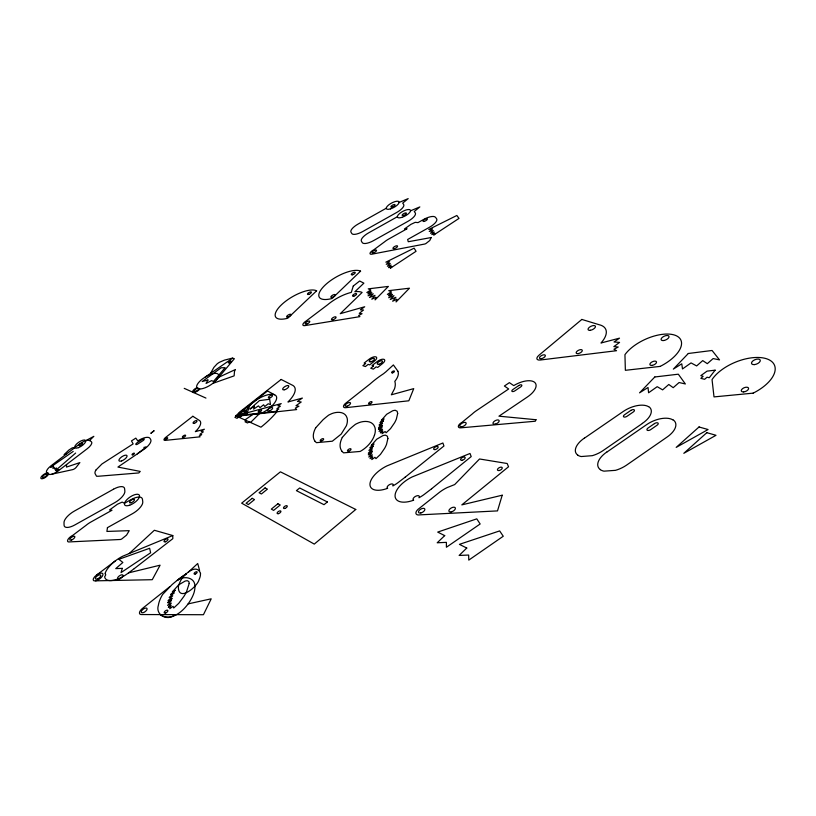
<?xml version="1.0" encoding="UTF-8"?>
<svg xmlns="http://www.w3.org/2000/svg" width="816" height="816" viewBox="0 0 816 816"><rect width="100%" height="100%" fill="white"/><g stroke="black" fill="none" stroke-linecap="round" stroke-linejoin="round"><path stroke-width="1.22" d="M66.575 464.508L66.463 467.089L79.866 462.601L76.133 467.374A3.009 1.122 -34.2 0 1 72.634 469.639L50.806 474.412A8.956 3.274 -34.3 0 1 48.521 474.147M249.706 405.583L246.575 414.63A17.493 7.089 -31.6 0 1 258.162 398.871A17.493 7.089 -31.6 0 1 276.542 396.831A17.493 7.089 -31.6 0 1 262.171 412.896M374.401 435.438C371.912 442.323 366.496 447.892 360.182 451.442L343.597 452.849L342.016 451.432M342.261 437.458L349.758 429.073A58.364 26.724 -30.2 0 1 355.47 424.31A13.413 5.987 -30.5 0 1 357.255 423.433C362.896 420.515 372.524 419.985 374.881 427.329A41.626 18.697 -31 0 1 374.411 435.428M210.528 373.412L213.904 367.363L217.056 363.946A7.201 2.683 -31.6 0 1 219.473 362.273L224.38 360.142L232.448 358.102L234.376 358.714L216.566 379.879M315.629 427.88L323.034 419.771A56.702 25.214 -30.5 0 1 328.624 415.16A13.046 5.661 -30.8 0 1 330.358 414.293C335.672 411.519 344.995 410.815 347.075 417.945A40.474 17.656 -31.2 0 1 346.382 425.738L341.21 434.071L332.326 441.211L316.455 442.67L314.986 441.313M46.838 472.974A8.935 3.264 -34.3 0 1 51.102 465.712L79.601 444.006A8.843 3.223 -33.8 0 1 89.515 440.538L93.85 436.336L85.792 440.671M129.203 553.534L154.346 530.267L172.788 535.551L172.829 538.672L134.273 568.619M188.486 572.036L197.707 563.509L199.604 570.496M706.911 432.592L683.808 453.319L716.02 435.295L706.809 432.684M699.128 426.89L676.189 447.392L708.094 429.532L699.026 426.982M75.653 453.064L55.447 470.618L56.508 468.017L54.59 469.088L54.57 467.65L52.887 468.404L53.621 466.303L50.541 467.17L73.216 451.421M431.552 488.804L471.199 456.593L470.016 453.472L412.172 476.932A21.91 10.781 -30.1 0 0 395.077 496.23A21.91 10.781 -30.1 0 0 413.692 500.167A3.499 1.744 -30.2 0 1 413.947 497.536A3.499 1.744 -30.2 0 1 418.047 495.659A3.499 1.744 -30.2 0 1 418.996 497.74A21.91 10.781 -30.1 0 0 425.544 493.405L431.613 488.753M405.103 477.238L443.945 445.995L442.894 442.996L386.835 465.946A21.328 10.21 -30.5 0 0 369.954 484.622A21.328 10.21 -30.5 0 0 387.702 488.284A3.407 1.652 -30.6 0 1 388.018 485.755A3.407 1.652 -30.6 0 1 391.996 483.929A3.407 1.652 -30.6 0 1 392.853 485.918A21.328 10.21 -30.5 0 0 399.238 481.705L405.164 477.197M169.616 586.837L143.024 607.991A6.161 2.825 -35.8 0 0 139.546 612.347A6.161 2.825 -35.8 0 0 141.382 614.54L203.429 614.723L211.211 598.811L188.159 603.881M253.684 401.931L267.526 390.976L274.543 394.75M239.455 417.476L244.372 413.61M236.456 416.119L234.896 417.343L237.038 418.322L238.609 417.088M253.878 401.788L240.261 412.406A3.611 1.459 -31.9 0 0 239.935 415.375L277.328 411.203L276.43 410.264L278.837 409L276.92 408.653L280.378 406.195L277.95 405.807L281.224 403.594L235.875 415.823M240.689 411.958L235.691 415.762L260.947 427.186A57.191 23.021 -32 0 0 277.328 411.203M96.992 574.76L115.24 560.949M137.312 453.89L146.135 447.056L143.861 447.372M172.788 535.551L122.89 556.145A20.267 8.741 -35.3 0 0 104.968 573.74A4.294 1.836 -35.6 0 1 104.652 576.698A20.267 8.741 -35.3 0 0 128.51 572.883L134.324 568.579M232.652 358.163L202.48 378.95A12.668 4.774 -31.9 0 0 197.268 388.304M642.447 423.433L602.83 450.748A20.053 10.333 -26 0 1 592.294 455.675L581.206 456.542A19.462 10.027 -26.1 0 1 577.738 455.134M606.89 452.064L646.619 424.646A20.39 10.618 -24.5 0 1 672.792 419.832M584.419 438.161L623.24 411.488A19.839 10.098 -25 0 1 648.526 406.674M386.213 208.264L358.153 224.023A10.373 3.58 -29 0 0 350.982 232.142L351.798 233.519A10.394 3.601 -29 0 0 362.763 231.52L396.668 212.486A10.424 3.601 -28.5 0 0 403.645 204.418L402.696 203.123L408.184 198.614L399.126 202.439M397.341 216.74L368.669 232.835A10.598 3.743 -28.9 0 0 361.406 241.169L362.273 242.607A10.628 3.764 -28.9 0 0 373.534 240.628L408.194 221.187A10.649 3.764 -28.4 0 0 415.252 212.884L414.253 211.538L419.832 206.917L410.56 210.803M218.994 377.155L235.447 369.515L234.478 371.413L234.131 375.87L212.823 383.387A12.668 4.774 -31.9 0 1 198.676 388.906M128.51 572.883L160.099 565.182L152.266 579.697L95.615 580.839M66.147 454.247L64.087 454.655L68.87 450.044L72.298 447.831L74.95 447.556M184.222 388.355L205.948 398.086M89.515 440.538L91.198 441.538A8.864 3.244 -33.8 0 1 87.281 448.688L58.477 470.699A8.956 3.274 -34.3 0 1 51.887 474.178M46.91 473.025L48.501 474.127M160.12 614.591C173.961 623.822 190.036 605.054 194.014 592.712A45.788 21.083 -35.6 0 0 194.902 586.123C195.116 577.912 185.099 575.739 179.183 579.37A14.423 6.64 -35.1 0 0 177.327 580.278A60.894 28.805 -35 0 1 186.272 573.862L184.885 574.78A59.731 28.244 -35 0 0 178.663 579.238A63.056 29.876 -35 0 0 171.992 584.695L162.608 594.476A42.799 20.002 -34.9 0 0 158.406 605.146C155.244 614.458 166.168 620.803 173.726 615.743A14.749 6.895 -35.4 0 0 175.991 614.642M397.912 371.209L393.383 364.936L385.611 372.065A11.353 4.865 -29.5 0 0 383.704 373.616L382.898 374.146A54.856 24.123 -29.4 0 0 370.087 383.969L346.198 402.849A5.488 2.366 -30.4 0 0 343.495 406.317A5.488 2.366 -30.4 0 0 345.79 407.674L408.836 400.789L413.743 388.62L391.323 394.811L394.505 388.824A39.78 17.207 -30.2 0 0 395.26 383.673A40.678 17.595 -30.2 0 0 394.791 381.388L396.127 379.613A24.194 10.373 -29.8 0 0 397.851 371.239M342.118 451.36A40.525 18.319 -30.2 0 1 342.312 437.447M205.255 377.043A12.668 4.774 -31.9 0 1 218.005 374.034A12.668 4.774 -31.9 0 1 212.823 383.387M199.747 388.997A4.355 1.642 -32.1 0 1 195.055 392.272A4.355 1.642 -32.1 0 1 192.709 391.262A4.355 1.642 -32.1 0 1 196.819 387.733M600.331 469.659A20.002 10.547 -25.6 0 0 603.962 471.158L615.468 470.342A20.604 10.863 -25.6 0 0 626.311 465.304L666.866 437.203A20.063 10.445 -24.5 0 0 672.925 419.74M600.382 469.618A19.819 10.455 -25.6 0 1 606.818 452.013M577.799 455.093A19.288 9.935 -26.1 0 1 584.348 438.121M648.659 406.582A19.523 9.935 -25 0 1 642.376 423.382M315.078 441.252A39.382 17.299 -30.5 0 1 315.67 427.859M58.732 469.71C56.549 473.188 55.682 469.292 58.732 469.71M200.522 573.413L200.399 575.392A28.499 13.076 -35.1 0 1 199.053 579.676C197.452 586.663 178.225 602.616 178.357 586.857A28.601 13.291 -34.6 0 1 179.775 582.583C182.09 575.8 196.462 562.153 200.522 573.413M397.678 413.447L396.382 419.016A49.256 21.971 -30.6 0 1 394.567 422.79L390.507 428.665L386.131 432.766L385.101 431.542L382.041 433.724L382.806 431.032L380.307 432.898L382.52 429.216L379.103 431.389L382.092 427.125L378.542 429.287L382.48 425.534L378.553 427.676L382.551 423.412L379.093 425.054L383.5 420.903L380.021 422.688L384.061 418.822L381.296 420.393L386.662 414.283L392.598 410.825A7.721 3.468 -29.8 0 1 395.25 410.285L397.147 411.254L397.678 413.447M387.896 438.529L386.529 444.353A50.327 22.909 -31 0 1 384.642 448.29L380.45 454.39L375.962 458.623L374.932 457.317L371.8 459.561L372.606 456.756L370.056 458.663L372.341 454.838L368.842 457.062L371.933 452.635L368.302 454.838L372.341 450.962L368.332 453.155L372.433 448.739L368.903 450.412L373.422 446.117L369.883 447.943L374.024 443.945L371.188 445.546L376.717 439.222L382.775 435.693A7.885 3.621 -30.2 0 1 385.468 435.163L387.386 436.213L387.896 438.529M189.2 583.45L186.487 591.875A52.969 24.072 -35.6 0 1 183.896 596.414L178.745 603.34L173.726 607.981L173.084 606.329L169.748 608.716L171.105 605.421L168.371 607.481L171.289 603.106L167.637 605.441L171.421 600.423L167.637 602.718L172.166 598.454L168.045 600.698L172.747 595.802L169.177 597.465L174.226 592.742L170.605 594.599L175.256 590.203L172.329 591.855L178.745 584.797L185.018 581.135A8.272 3.815 -35 0 1 187.578 580.757L188.914 581.726L189.2 583.45M107.437 527.646L106.906 531.43L129.234 530.665L126.531 535.143L121.706 538.999A3.682 1.54 -34.8 0 1 120.411 539.488L69.737 541.895A5.63 2.264 -35.2 0 1 67.789 539.845A5.63 2.264 -35.2 0 1 72.787 535.327L86.057 525.331A12.76 5.151 -34.9 0 1 90.821 522.056L111.976 510.255L109.548 509.969L117.494 504.186L122.186 502.105L124.522 503.248L130.937 499.667A12.709 5.192 -34.2 0 1 142.453 499.259L142.769 501.799A12.75 5.222 -34.3 0 1 132.478 513.682L107.437 527.646M396.749 299.309L396.086 301.93L409.459 288.201L388.722 290.659L391.323 291.761L387.365 294.403L391.619 293.097L388.467 295.78L392.506 294.474L388.712 297.748L393.995 295.688L390.232 299.462L395.862 297.33L392.669 301.216L396.749 299.309M375.799 297.33L375.085 299.89L388.375 286.426L368.261 288.854L370.739 289.945L366.843 292.526L370.994 291.251L367.883 293.882L371.821 292.597L368.067 295.81L373.228 293.791L369.485 297.493L374.993 295.392L371.81 299.197L375.799 297.33M122.288 568.354L121.033 572.597L150.623 552.799L149.634 548.281L118.861 559.307L122.859 562.469L115.76 568.609L122.288 568.354M254.49 406.266L253.633 409.122L258.427 405.889L259.998 407.633L263.629 404.767L264.761 406.511L268.24 403.777L270.473 404.583L269.678 399.269L259.457 400.605L249.9 409.102L254.49 406.266M502.207 495.21L497.505 510.898L419.852 514.855A6.426 3.254 -30.3 0 1 415.905 513.213A6.426 3.254 -30.3 0 1 419.24 508.399L438.59 493.017A22.603 11.475 -29.6 0 1 447.107 487.601L454.696 484.561L479.543 458.98L507.164 463.508L508.541 466.762L461.815 504.88L502.207 495.21M353.267 286.039L351.308 292.393A25.51 9.71 -29.7 0 0 327.583 304.807L306.163 320.994A5.233 1.979 -30.2 0 0 302.889 324.401A5.233 1.979 -30.2 0 0 305.031 325.584L359.927 316.639L358.622 315.527L362.039 313.711L359.234 313.385L363.508 310.029L360.356 309.805L364.701 306.765L340.262 313.691L362.11 292.454A25.51 9.71 -29.7 0 0 354.899 291.72L363.885 283.162L359.652 281L353.267 286.039M536 419.72L535.296 421.229L460.989 427.819A5.12 2.428 -28.6 0 1 458.357 426.176A5.12 2.428 -28.6 0 1 461.876 422.443L472.24 413.977A17.789 8.446 -28.2 0 1 476.309 410.744L508.664 388.977L504.4 386.019L509.388 382.643L513.733 385.611A17.758 8.364 -27.3 0 1 534.592 382.296A17.758 8.364 -27.3 0 1 527.401 396.984L498.964 416.18L536 419.72M431.215 237.527L429.757 240.526L425.921 243.545A3.131 1.163 -28.2 0 1 424.728 244.035L372.718 254.021A4.784 1.734 -28.9 0 1 370.036 253.195A4.784 1.734 -28.9 0 1 373.85 249.767L384.632 241.791A10.873 3.927 -28.7 0 1 388.6 239.108L407.062 228.745L404.44 228.99L410.968 224.329L415.222 222.34L418.006 222.605L423.616 219.463A10.894 3.927 -28.1 0 1 435.469 217.301L436.57 218.708A10.924 3.947 -28.1 0 1 429.461 227.266L407.653 239.486L408.255 241.74L431.215 237.527M95.86 470.128L95.35 471.148A12.016 4.59 -33.9 0 0 95.146 473.739L96.553 476.258L98.491 476.238L138.812 472.943L140.25 471.424L117.912 467.068L142.943 450.044A11.954 4.6 -33.3 0 0 150.705 439.538L150.062 438.437A11.934 4.58 -33.3 0 0 137.792 440.905L135.823 438.121L131.488 440.905L133.141 443.894L101.929 463.988L95.86 470.128M207.937 380.011L206.081 383.438L211.589 380.623L213.486 381.419L225.165 367.669L221.177 367.781L202.184 381.531L207.937 380.011M715.122 370.178L709.267 377.726L707.033 377.216L704.606 379.307L700.842 378.349L703.127 376.339L700.822 375.646L707.064 371.127L715.122 370.178M688.306 353.491L673.333 369.118L681.758 363.803L682.502 368.944L691.05 362.906L696.65 365.935L702.729 360.601L707.309 363.671L713.123 358.571L719.518 359.876L712.072 350.482L688.306 353.491M435.163 233.529L433.673 235.069L459.01 218.402L456.848 215.485L428.767 229.449L432.572 228.949L429.277 231.428L433.286 230.551L430.522 233.233L434.285 232.101L431.848 234.539L435.163 233.529M654.82 376.972L639.56 392.833L648.026 387.488L648.587 392.771L657.206 386.682L662.623 389.864L668.794 384.479L673.2 387.682L679.096 382.52L685.358 383.959L678.331 374.197L654.82 376.972M391.874 266.638L390.323 268.229L416.058 251.297L414.12 248.156L385.866 262.16L389.609 261.742L386.254 264.272L390.221 263.446L387.365 266.21L391.109 265.108L388.579 267.617L391.874 266.638M259.855 413.243L250.624 422.413L249.104 421.801L247.564 422.974L245.045 421.821L246.432 420.73L244.943 419.914L253.521 414.008L259.855 413.243M466.762 548.046L459.143 555.431L468.659 555.053L468.772 560.113L503.258 536.245L499.647 530.91L459.408 544.354L466.762 548.046M360.58 271.136L332.102 298.483A24.776 9.149 -29.6 0 1 324.87 285.314A24.776 9.149 -29.6 0 1 360.58 271.136M444.71 535.612L437.203 542.783L446.393 542.354L446.403 547.24L480.155 523.984L476.779 518.854L437.682 532.093L444.71 535.612M316.608 290.833L287.701 318.25A24.572 9.017 -30.2 0 1 281.551 304.725A24.572 9.017 -30.2 0 1 316.608 290.833M581.839 319.433L538.907 355.286A6.212 2.846 -26.7 0 0 540.11 360.04L616.539 350.707L613.948 349.248L618.232 347.024L613.867 346.616L619.558 342.404L614.06 341.965L619.497 338.161L600.994 342.995A30.314 13.892 -26 0 0 599.117 324.707L581.839 319.433M355.766 509.47L314.272 544.099L241.658 503.166L280.418 471.832L355.766 509.47M327.349 501.942L324.023 504.696L296.412 490.64L299.666 487.988L327.349 501.942M277.889 503.747L271.32 509.113L273.635 510.377L280.225 504.992L277.889 503.747M252.205 498.321L246.095 503.268L248.39 504.543L254.51 499.586L252.205 498.321M265.067 487.907L259.08 492.762L261.406 493.996L267.403 489.141L265.067 487.907M373.524 366.027L370.75 368.251L373.351 369.128L376.135 366.894L377.706 367.414L382.622 363.477A5.508 2.305 -29.6 0 0 383.908 359.315A5.508 2.305 -29.6 0 0 377.074 361.661L372.065 365.537L373.524 366.027M365.588 363.528L362.865 365.69L365.425 366.547L368.149 364.375L369.699 364.885L374.585 360.978A5.457 2.275 -29.7 0 0 375.89 356.867A5.457 2.275 -29.7 0 0 369.128 359.203L364.14 363.049L365.588 363.528M281.153 379.45L240.434 411.437A5.416 2.183 -31.9 0 0 239.955 415.885L296.687 409.581L295.28 408.153L298.931 406.235L295.973 405.725L301.196 402.002L297.452 401.421L302.389 398.075L287.946 401.972A26.275 10.679 -31.4 0 0 291.883 384.938L281.153 379.45M192.841 416.282L165.658 437.407A3.55 1.387 -33 0 0 165.097 440.385L200.073 436.835L199.328 435.877L201.674 434.632L199.93 434.265L203.347 431.848L201.134 431.409L204.367 429.226L195.35 431.644A17.167 6.742 -32.7 0 0 198.992 420.199L192.841 416.282M153.989 430.838L150.97 433.174L153.989 430.838M654.483 423.586L648.057 428.023A2.611 1.357 -24.7 0 0 647.292 430.267A2.611 1.357 -24.7 0 0 650.658 429.655L657.094 425.197A2.611 1.357 -24.5 0 0 657.859 422.963A2.611 1.357 -24.5 0 0 654.483 423.586M630.829 410.417L624.556 414.732A2.55 1.285 -25.2 0 0 623.761 416.894A2.55 1.285 -25.2 0 0 627.014 416.282L633.308 411.958A2.55 1.285 -25 0 0 634.093 409.795A2.55 1.285 -25 0 0 630.829 410.417M518.762 385.55L512.958 389.477A2.305 1.081 -27.5 0 0 512.071 391.415A2.305 1.081 -27.5 0 0 514.916 390.823L520.73 386.886A2.305 1.081 -27.3 0 0 521.608 384.958A2.305 1.081 -27.3 0 0 518.762 385.55M142.229 439.457L137.047 442.782A1.867 0.714 -33.3 0 0 135.833 444.414A1.867 0.714 -33.3 0 0 137.751 444.026L142.933 440.691A1.867 0.714 -33.2 0 0 144.146 439.069A1.867 0.714 -33.2 0 0 142.229 439.457M113.516 489.202L74.389 511.061A12.454 4.896 -34.9 0 0 64.005 522.577L64.066 525.127A12.495 4.927 -34.9 0 0 74.909 524.912L114.709 502.687A12.444 4.957 -34.3 0 0 124.868 491.171L124.613 488.723A12.403 4.927 -34.2 0 0 113.516 489.202M660.134 366.404L625.362 370.311L624.944 354.674A32.232 15.422 -24.5 0 1 674.689 335.111A32.232 15.422 -24.5 0 1 660.134 366.404M753.127 393.149L714.01 396.902L712.042 379.593A35.078 17.768 -22.5 0 1 766.591 358.775A35.078 17.768 -22.5 0 1 753.127 393.149M369.832 403.951A1.948 0.847 -30 0 0 372.004 401.86A1.948 0.847 -30 0 0 369.118 402.665A1.948 0.847 -30 0 0 369.832 403.951M392.567 372.841A1.601 0.683 -29.4 0 0 394.444 371.158A1.601 0.683 -29.4 0 0 392.098 371.749A1.601 0.683 -29.4 0 0 392.567 372.841M347.055 406.174A3.04 1.306 -30.4 0 0 350.482 402.9A3.04 1.306 -30.4 0 0 346.015 404.155A3.04 1.306 -30.4 0 0 347.055 406.174M348.718 451.217A2.02 0.918 -30.8 0 0 350.992 448.994A2.02 0.918 -30.8 0 0 348.014 449.789A2.02 0.918 -30.8 0 0 348.718 451.217M451.146 511.928A3.621 1.856 -29.6 0 0 455.328 507.919A3.621 1.856 -29.6 0 0 449.922 508.939A3.621 1.856 -29.6 0 0 451.146 511.928M499.188 470.516A2.652 1.336 -28.3 0 0 502.197 467.629A2.652 1.336 -28.3 0 0 498.168 468.435A2.652 1.336 -28.3 0 0 499.188 470.516M420.872 512.948A3.56 1.795 -30.3 0 0 424.769 508.929A3.56 1.795 -30.3 0 0 419.393 510.204A3.56 1.795 -30.3 0 0 420.872 512.948M462.203 460.244A2.56 1.255 -28.9 0 0 465.151 457.46A2.56 1.255 -28.9 0 0 461.305 458.255A2.56 1.255 -28.9 0 0 462.203 460.244M435.224 449.565A2.499 1.193 -29.3 0 0 438.131 446.862A2.499 1.193 -29.3 0 0 434.418 447.647A2.499 1.193 -29.3 0 0 435.224 449.565M195.707 391.292A2.693 1.01 -32.1 0 0 198.676 388.396A2.693 1.01 -32.1 0 0 194.789 389.793A2.693 1.01 -32.1 0 0 195.707 391.292M229.286 362.804A1.581 0.592 -31.5 0 0 231.05 361.141A1.581 0.592 -31.5 0 0 228.786 361.916A1.581 0.592 -31.5 0 0 229.286 362.804M71.645 539.968A3.009 1.204 -35.2 0 0 74.786 536.51A3.009 1.204 -35.2 0 0 70.513 538.213A3.009 1.204 -35.2 0 0 71.645 539.968M129.703 505.196A8.823 3.58 -34.1 0 0 139.383 495.22A8.823 3.58 -34.1 0 0 126.878 499.627A8.823 3.58 -34.1 0 0 129.703 505.196M131.284 502.727A2.846 1.153 -34.2 0 0 134.405 499.504A2.846 1.153 -34.2 0 0 130.366 500.922A2.846 1.153 -34.2 0 0 131.284 502.727M78.489 447.637A6.487 2.356 -33.8 0 0 85.66 440.528A6.487 2.356 -33.8 0 0 76.541 444.026A6.487 2.356 -33.8 0 0 78.489 447.637M43.585 478.36A4.6 1.683 -34.5 0 0 48.521 473.249A4.6 1.683 -34.5 0 0 42.034 475.891A4.6 1.683 -34.5 0 0 43.585 478.36M44.064 477.309A2.723 1 -34.5 0 0 46.961 474.29A2.723 1 -34.5 0 0 43.115 475.881A2.723 1 -34.5 0 0 44.064 477.309M80.182 445.587A2.091 0.765 -33.8 0 0 82.487 443.302A2.091 0.765 -33.8 0 0 79.55 444.434A2.091 0.765 -33.8 0 0 80.182 445.587M394.485 248.615A2.581 0.949 -28.6 0 0 397.535 246.034A2.581 0.949 -28.6 0 0 393.751 247.146A2.581 0.949 -28.6 0 0 394.485 248.615M495.22 424.126A3.407 1.642 -28 0 0 499.086 420.475A3.407 1.642 -28 0 0 493.925 421.597A3.407 1.642 -28 0 0 495.22 424.126M462.111 426.727A3.539 1.673 -28.6 0 0 466.079 422.912A3.539 1.673 -28.6 0 0 460.734 424.177A3.539 1.673 -28.6 0 0 462.111 426.727M541.487 358.632A3.213 1.469 -26.7 0 0 545.312 355.337A3.213 1.469 -26.7 0 0 540.467 356.286A3.213 1.469 -26.7 0 0 541.487 358.632M578.309 353.583A3.346 1.55 -26 0 0 582.236 350.176A3.346 1.55 -26 0 0 577.136 351.166A3.346 1.55 -26 0 0 578.309 353.583M590.366 330.296A4.039 1.836 -25.7 0 0 595.425 326.308A4.039 1.836 -25.7 0 0 589.427 327.236A4.039 1.836 -25.7 0 0 590.366 330.296M183.447 437.417A1.887 0.745 -32.8 0 0 185.599 435.346A1.887 0.745 -32.8 0 0 182.917 436.223A1.887 0.745 -32.8 0 0 183.447 437.417M194.381 423.29A2.285 0.898 -32.5 0 0 196.993 420.801A2.285 0.898 -32.5 0 0 193.739 421.862A2.285 0.898 -32.5 0 0 194.381 423.29M166.076 439.406A1.408 0.551 -33 0 0 167.688 437.866A1.408 0.551 -33 0 0 165.699 438.518A1.408 0.551 -33 0 0 166.076 439.406M378.93 364.252A2.958 1.244 -29.6 0 0 382.449 361.162A2.958 1.244 -29.6 0 0 378.145 362.233A2.958 1.244 -29.6 0 0 378.93 364.252M663.734 340.527A4.294 2.03 -24.2 0 0 668.987 336.314A4.294 2.03 -24.2 0 0 662.439 337.263A4.294 2.03 -24.2 0 0 663.734 340.527M652.117 365.384A3.56 1.724 -24.5 0 0 656.462 361.835A3.56 1.724 -24.5 0 0 651.015 362.6A3.56 1.724 -24.5 0 0 652.117 365.384M743.662 391.915A3.876 1.989 -22.4 0 0 748.547 388.161A3.876 1.989 -22.4 0 0 742.58 388.63A3.876 1.989 -22.4 0 0 743.662 391.915M754.341 364.609A4.672 2.336 -22.2 0 0 760.247 360.152A4.672 2.336 -22.2 0 0 753.076 360.764A4.672 2.336 -22.2 0 0 754.341 364.609M241.434 415.222A4.304 1.734 -31.9 0 0 246.197 410.54A4.304 1.734 -31.9 0 0 239.955 412.6A4.304 1.734 -31.9 0 0 241.434 415.222M269.872 397.902A2.336 0.938 -31.4 0 0 272.442 395.383A2.336 0.938 -31.4 0 0 269.035 396.494A2.336 0.938 -31.4 0 0 269.872 397.902M259.447 412.09A1.928 0.785 -31.6 0 0 261.559 409.999A1.928 0.785 -31.6 0 0 258.754 410.917A1.928 0.785 -31.6 0 0 259.447 412.09M241.801 414.395A2.856 1.153 -31.9 0 0 244.963 411.295A2.856 1.153 -31.9 0 0 240.822 412.661A2.856 1.153 -31.9 0 0 241.801 414.395M278.48 513.641A2.173 1 -32.6 0 0 280.867 511.163A2.173 1 -32.6 0 0 277.695 512.091A2.173 1 -32.6 0 0 278.48 513.641M284.845 508.429A2.173 1 -32.5 0 0 287.222 505.961A2.173 1 -32.5 0 0 284.05 506.889A2.173 1 -32.5 0 0 284.845 508.429M370.933 361.774A2.927 1.214 -29.7 0 0 374.422 358.714A2.927 1.214 -29.7 0 0 370.178 359.785A2.927 1.214 -29.7 0 0 370.933 361.774M284.672 389.722A3.499 1.418 -31.1 0 0 288.762 385.988A3.499 1.418 -31.1 0 0 283.744 387.427A3.499 1.418 -31.1 0 0 284.672 389.722M269.382 410.938A2.897 1.193 -31.5 0 0 272.554 407.786A2.897 1.193 -31.5 0 0 268.311 409.173A2.897 1.193 -31.5 0 0 269.382 410.938M241.801 414.487A2.805 1.132 -31.9 0 0 244.912 411.448A2.805 1.132 -31.9 0 0 240.842 412.784A2.805 1.132 -31.9 0 0 241.801 414.487M306.704 324.054A2.632 1 -30.2 0 0 309.754 321.32A2.632 1 -30.2 0 0 305.949 322.493A2.632 1 -30.2 0 0 306.704 324.054M353.838 296.157A2.305 0.877 -29.4 0 0 356.592 293.811A2.305 0.877 -29.4 0 0 353.257 294.749A2.305 0.877 -29.4 0 0 353.838 296.157M332.959 319.78A2.601 1 -29.9 0 0 336.059 317.098A2.601 1 -29.9 0 0 332.326 318.148A2.601 1 -29.9 0 0 332.959 319.78M288.079 317.067A2.499 0.928 -30.4 0 0 290.945 314.486A2.499 0.928 -30.4 0 0 287.314 315.659A2.499 0.928 -30.4 0 0 288.079 317.067M308.836 294.362A2.224 0.806 -30 0 0 311.365 292.087A2.224 0.806 -30 0 0 308.132 293.138A2.224 0.806 -30 0 0 308.836 294.362M332.265 297.361A2.519 0.938 -29.7 0 0 335.274 294.79A2.519 0.938 -29.7 0 0 331.653 295.841A2.519 0.938 -29.7 0 0 332.265 297.361M352.553 274.757A2.234 0.826 -29.3 0 0 355.225 272.493A2.234 0.826 -29.3 0 0 351.992 273.442A2.234 0.826 -29.3 0 0 352.553 274.757M132.865 454.818A1.397 0.541 -33.5 0 0 134.395 453.268A1.397 0.541 -33.5 0 0 132.396 454.002A1.397 0.541 -33.5 0 0 132.865 454.818M121.594 460.928A4.774 1.836 -33.6 0 0 127.01 455.654A4.774 1.836 -33.6 0 0 120.329 457.97A4.774 1.836 -33.6 0 0 121.594 460.928M401.717 217.433A7.385 2.591 -28.4 0 0 410.468 210.202A7.385 2.591 -28.4 0 0 399.697 213.425A7.385 2.591 -28.4 0 0 401.717 217.433M403.553 215.475A2.377 0.836 -28.4 0 0 406.378 213.139A2.377 0.836 -28.4 0 0 402.9 214.18A2.377 0.836 -28.4 0 0 403.553 215.475M373.473 252.838A2.56 0.928 -28.9 0 0 376.513 250.288A2.56 0.928 -28.9 0 0 372.8 251.379A2.56 0.928 -28.9 0 0 373.473 252.838M424.289 221.371A2.448 0.877 -28.1 0 0 427.339 218.994A2.448 0.877 -28.1 0 0 423.841 219.892A2.448 0.877 -28.1 0 0 424.289 221.371M390.436 208.906A7.222 2.479 -28.5 0 0 399.034 201.848A7.222 2.479 -28.5 0 0 388.549 205.051A7.222 2.479 -28.5 0 0 390.436 208.906M392.251 206.999A2.326 0.796 -28.5 0 0 395.026 204.724A2.326 0.796 -28.5 0 0 391.639 205.754A2.326 0.796 -28.5 0 0 392.251 206.999M119.615 578.921A3.244 1.408 -35.4 0 0 122.9 575.107A3.244 1.408 -35.4 0 0 118.238 576.902A3.244 1.408 -35.4 0 0 119.615 578.921M165.475 541.763A2.356 1.03 -34.4 0 0 167.984 539.039A2.356 1.03 -34.4 0 0 164.608 540.202A2.356 1.03 -34.4 0 0 165.475 541.763M96.9 580.462A5.783 2.468 -35.6 0 0 102.826 573.668A5.783 2.468 -35.6 0 0 94.564 576.871A5.783 2.468 -35.6 0 0 96.9 580.462M97.43 578.911A3.203 1.367 -35.6 0 0 100.715 575.147A3.203 1.367 -35.6 0 0 96.145 576.912A3.203 1.367 -35.6 0 0 97.43 578.911M143.565 612.51A3.407 1.561 -35.8 0 0 146.962 608.42A3.407 1.561 -35.8 0 0 142.035 610.276A3.407 1.561 -35.8 0 0 143.565 612.51M195.248 574.036A1.785 0.826 -34.6 0 0 197.095 571.934A1.785 0.826 -34.6 0 0 194.504 572.822A1.785 0.826 -34.6 0 0 195.248 574.036M165.648 613A2.183 1.02 -35.6 0 0 167.8 610.378A2.183 1.02 -35.6 0 0 164.628 611.572A2.183 1.02 -35.6 0 0 165.648 613M321.382 441.068A1.969 0.867 -31.1 0 0 323.626 438.916A1.969 0.867 -31.1 0 0 320.759 439.691A1.969 0.867 -31.1 0 0 321.382 441.068"/></g></svg>
